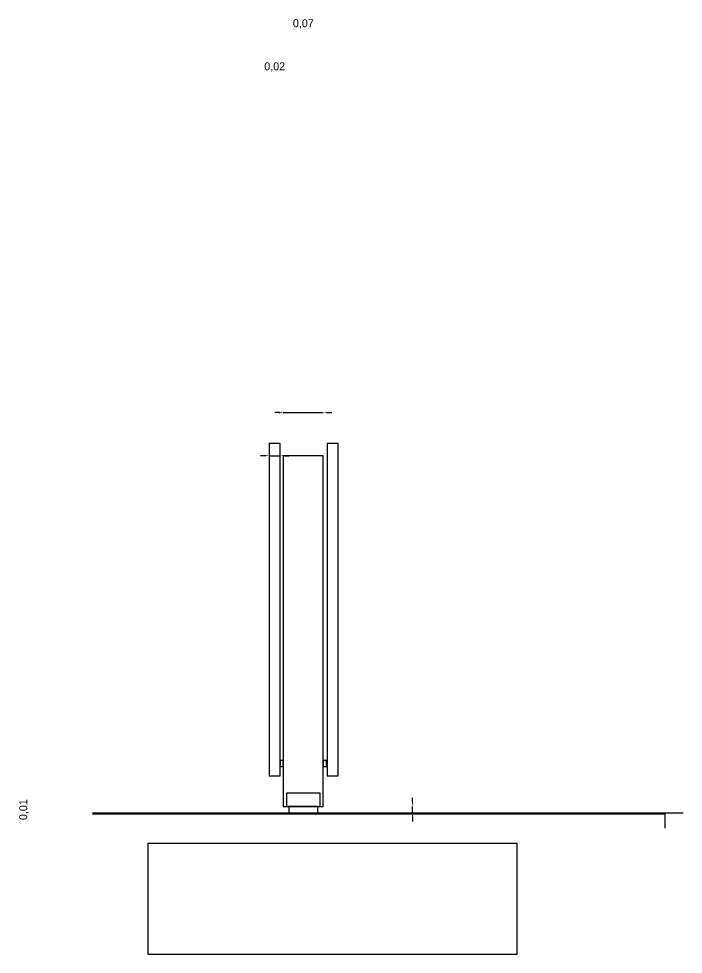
# Model space of a CAD drawing. Header units: metres. Extents: x 0 to 20.8, y 0 to 1.6.
# Drawn here: x 0.04 to 1.12, y 0.05 to 1.57 of the extents above; entities that cross this region are included whole.
import ezdxf

# ---------------------------------------------------------------- set-up
doc = ezdxf.new("R2010")
doc.units = ezdxf.units.M
for name, color, linetype in [('COTAS', 4, 'Continuous'), ('G_MEDIDO', 8, 'Continuous'), ('P_PROPUESTO', 5, 'Continuous')]:
    doc.layers.add(name, color=color, linetype=linetype)
doc.dimstyles.get("Standard").update_dxf_attribs({"dimtxt": 2.5, "dimasz": 2.5, "dimexe": 1.25, "dimexo": 0.625, "dimtad": 1, "dimcen": 2.5, "dimazin": 3, "dimtfac": 1, "dimtmove": 0, "dimatfit": 3})

# ---------------------------------------------------------------- blocks, each defined once
blk = doc.blocks.new('_CLOSEDFILLED')
at = {"color": 0, "linetype": 'BYBLOCK'}
blk.add_solid([(-1, 0.16), (0, 0), (-1, -0.16)], dxfattribs=at)
blk = doc.blocks.new('*D1')
for p, q in [((0.68, 0.297), (0.68, 0.304)), ((0.68, 0.29), (0.68, 0.29)), ((0.68, 0.28), (0.68, 0.29)), ((0.68, 0.28), (0.68, 0.28)), ((0.68, 0.273), (0.68, 0.266))]:
    blk.add_line(p, q)
at = {"layer": 'Defpoints'}
for p in [(0.68, 0.29), (0.68, 0.28), (0.68, 0.28)]:
    blk.add_point(p, dxfattribs=at)
at = {"layer": 'COTAS', "xscale": 0.007, "yscale": 0.007}
for p, rotation in [((0.68, 0.29), 270), ((0.68, 0.28), 90)]:
    blk.add_blockref('_CLOSEDFILLED', p, dxfattribs=dict(at, rotation=rotation))
at = {"layer": 'COTAS', "insert": (0.0485, 0.285), "char_height": 0.013, "attachment_point": 5, "rotation": 90}
blk.add_mtext('0,01', dxfattribs=at)
blk = doc.blocks.new('*D2')
for p, q in [((0.463, 0.93), (0.456, 0.93)), ((0.47, 0.93), (0.47, 0.93)), ((0.47, 0.93), (0.535, 0.93)), ((0.535, 0.93), (0.535, 0.93)), ((0.542, 0.93), (0.549, 0.93))]:
    blk.add_line(p, q)
at = {"layer": 'Defpoints'}
for p in [(0.47, 0.93), (0.47, 0.93), (0.535, 0.93)]:
    blk.add_point(p, dxfattribs=at)
at = {"layer": 'COTAS', "xscale": 0.007, "yscale": 0.007}
blk.add_blockref('_CLOSEDFILLED', (0.47, 0.93), dxfattribs=at)
at = {"layer": 'COTAS', "xscale": 0.007, "yscale": 0.007, "rotation": 180}
blk.add_blockref('_CLOSEDFILLED', (0.535, 0.93), dxfattribs=at)
at = {"layer": 'COTAS', "insert": (0.5025, 1.5615), "char_height": 0.013, "attachment_point": 5}
blk.add_mtext('0,07', dxfattribs=at)
blk = doc.blocks.new('*D3')
for p, q in [((0.44, 0.86), (0.433, 0.86)), ((0.447, 0.86), (0.447, 0.86)), ((0.447, 0.86), (0.465, 0.86)), ((0.465, 0.86), (0.465, 0.86)), ((0.472, 0.86), (0.479, 0.86))]:
    blk.add_line(p, q)
at = {"layer": 'Defpoints'}
for p in [(0.447, 0.86), (0.447, 0.86), (0.465, 0.86)]:
    blk.add_point(p, dxfattribs=at)
at = {"layer": 'COTAS', "xscale": 0.007, "yscale": 0.007}
blk.add_blockref('_CLOSEDFILLED', (0.447, 0.86), dxfattribs=at)
at = {"layer": 'COTAS', "xscale": 0.007, "yscale": 0.007, "rotation": 180}
blk.add_blockref('_CLOSEDFILLED', (0.465, 0.86), dxfattribs=at)
at = {"layer": 'COTAS', "insert": (0.456, 1.4915), "char_height": 0.013, "attachment_point": 5}
blk.add_mtext('0,02', dxfattribs=at)

msp = doc.modelspace()

# ---------------------------------------------------------------- linework, layer by layer
at = {"layer": 'G_MEDIDO'}
msp.add_line((0.16, 0.28), (1.12, 0.28), dxfattribs=at)
for points in [[(0.47, 0.29), (0.535, 0.29), (0.535, 0.86), (0.47, 0.86)], [(0.25, 0.05), (0.85, 0.05), (0.85, 0.23), (0.25, 0.23)]]:
    msp.add_lwpolyline(points, close=True, dxfattribs=at)
at = {"layer": 'P_PROPUESTO'}
for p, q in [((0.16, 0.278), (1.09, 0.278)), ((1.09, 0.278), (1.09, 0.255))]:
    msp.add_line(p, q, dxfattribs=at)
for points in [[(0.447, 0.34), (0.465, 0.34), (0.465, 0.88), (0.447, 0.88)], [(0.541, 0.34), (0.559, 0.34), (0.559, 0.88), (0.541, 0.88)], [(0.465, 0.355), (0.47, 0.355), (0.47, 0.365), (0.465, 0.365)], [(0.535, 0.355), (0.54, 0.355), (0.54, 0.365), (0.535, 0.365)], [(0.475, 0.29), (0.53, 0.29), (0.53, 0.312), (0.475, 0.312)], [(0.479, 0.28), (0.526, 0.28), (0.526, 0.29), (0.479, 0.29)]]:
    msp.add_lwpolyline(points, close=True, dxfattribs=at)

# ---------------------------------------------------------------- dimensions: what is measured, and where the dimension line sits
at = {"layer": 'COTAS'}
for base, p1, p2, picture, middle in [((0.47, 0.93), (0.47, 0.93), (0.535, 0.93), '*D2', (0.5025, 1.5615)), ((0.447, 0.86), (0.447, 0.86), (0.465, 0.86), '*D3', (0.456, 1.4915))]:
    dim = msp.add_linear_dim(base=base, p1=p1, p2=p2, dimstyle='Standard', override={"dimtxt": 0.013, "dimasz": 0.007}, dxfattribs=at)
    dim.commit()
    dim.dimension.update_dxf_attribs({"geometry": picture, "text_midpoint": middle})
dim = msp.add_linear_dim(base=(0.68, 0.28), p1=(0.68, 0.28), p2=(0.68, 0.29), angle=90, dimstyle='Standard', override={"dimtxt": 0.013, "dimasz": 0.007}, dxfattribs=at)
dim.commit()
dim.dimension.update_dxf_attribs({"geometry": '*D1', "text_midpoint": (0.0485, 0.285)})

doc.saveas('drawing.dxf')
